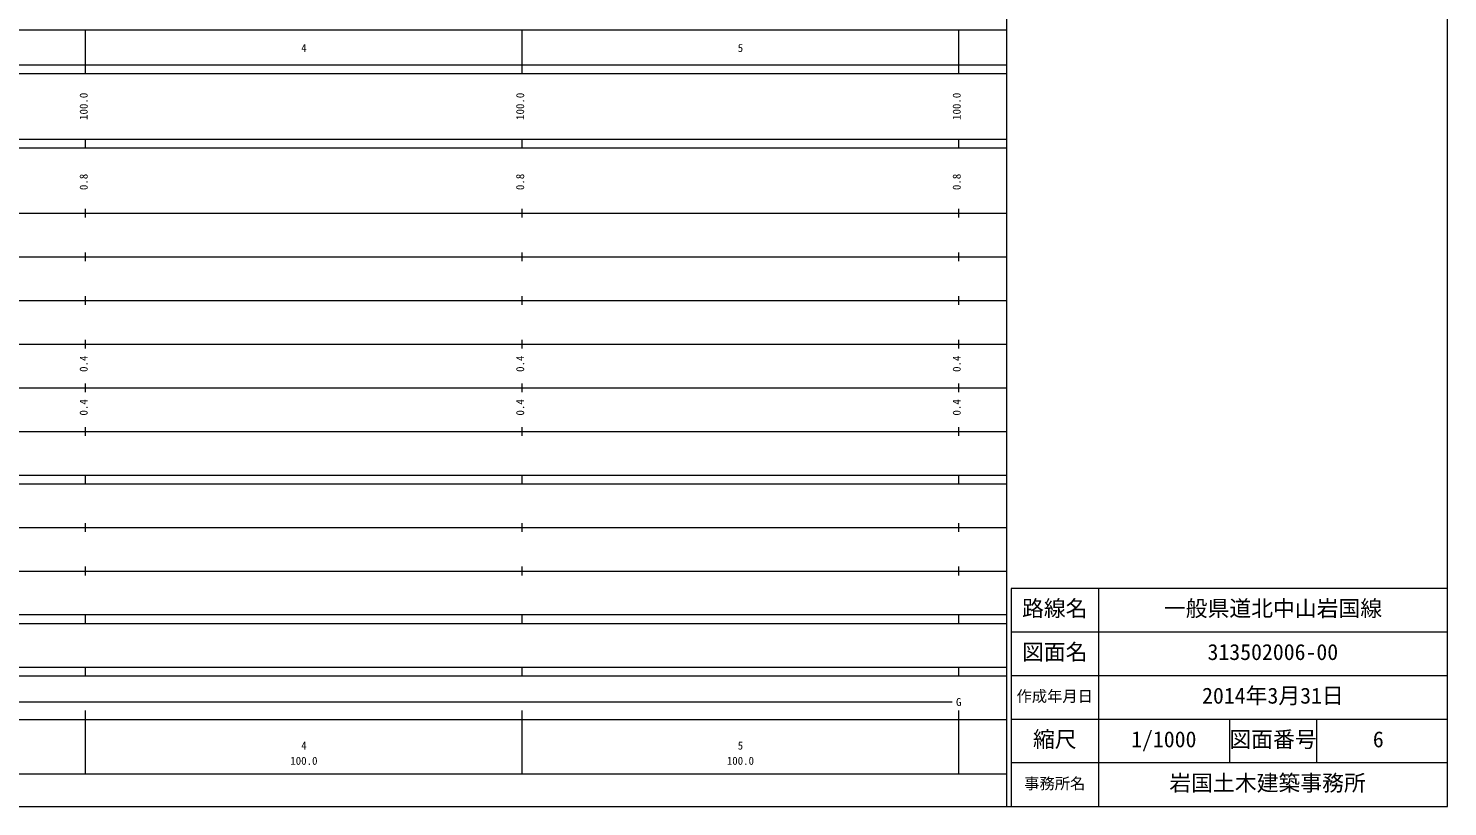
# Model space of a CAD drawing. Units: millimetres on the paper, enlarged 1000 times. Extents: x 54896 to 694896, y 2341 to 362341.
# Drawn here: x 369774 to 694896, y 2341 to 180698 of the extents above; entities that cross this region are included whole.
import ezdxf
from ezdxf.enums import TextEntityAlignment as Align

# ---------------------------------------------------------------- set-up
doc = ezdxf.new("R2010")
doc.units = ezdxf.units.MM
doc.header["$LTSCALE"] = 1000
doc.layers.add('S-SUV', color=7, linetype='Continuous', lineweight=13)
doc.styles.add('ＭＳ ゴシック', font='')
doc.styles.get('ＭＳ ゴシック').set_extended_font_data('MS Gothic')

msp = doc.modelspace()

# ---------------------------------------------------------------- linework, layer by layer
at = {"layer": 'S-SUV'}
for p, q in [((694896, 2341), (694896, 362341)), ((593896, 2341), (593896, 352341)), ((82896, 180340), (593896, 180340)), ((382896, 170341), (382896, 180341)), ((482896, 170341), (482896, 180341)), ((582896, 170341), (582896, 180341)), ((54896, 172340), (593896, 172340)), ((54896, 170340), (593896, 170340)), ((54896, 155340), (593896, 155340)), ((54896, 153340), (593896, 153340)), ((382896, 153341), (382896, 155341)), ((482896, 153341), (482896, 155341)), ((582896, 153341), (582896, 155341)), ((54896, 138340), (593896, 138340)), ((382896, 137341), (382896, 139341)), ((482896, 137341), (482896, 139341)), ((582896, 137341), (582896, 139341)), ((60896, 128340), (593896, 128340)), ((382896, 127341), (382896, 129341)), ((482896, 127341), (482896, 129341)), ((582896, 127341), (582896, 129341)), ((66896, 118340), (593896, 118340)), ((382896, 117341), (382896, 119341)), ((482896, 117341), (482896, 119341)), ((582896, 117341), (582896, 119341)), ((60896, 108340), (593896, 108340)), ((382896, 107341), (382896, 109341)), ((482896, 107341), (482896, 109341)), ((582896, 107341), (582896, 109341)), ((66896, 98340), (593896, 98340)), ((382896, 97341), (382896, 99341)), ((482896, 97341), (482896, 99341)), ((582896, 97341), (582896, 99341)), ((60896, 88340), (593896, 88340)), ((382896, 87341), (382896, 89341)), ((482896, 87341), (482896, 89341)), ((582896, 87341), (582896, 89341)), ((54896, 78340), (593896, 78340)), ((382896, 76341), (382896, 78341)), ((482896, 76341), (482896, 78341)), ((582896, 76341), (582896, 78341)), ((54896, 76340), (593896, 76340)), ((63896, 66340), (593896, 66340)), ((382896, 65341), (382896, 67341)), ((482896, 65341), (482896, 67341)), ((582896, 65341), (582896, 67341)), ((54896, 56340), (593896, 56340)), ((382896, 55341), (382896, 57341)), ((482896, 55341), (482896, 57341)), ((582896, 55341), (582896, 57341)), ((694896, 52341), (594896, 52341)), ((594896, 52341), (594896, 2341)), ((614896, 52341), (614896, 2341)), ((54896, 46340), (593896, 46340)), ((382896, 44341), (382896, 46341)), ((482896, 44341), (482896, 46341)), ((582896, 44341), (582896, 46341)), ((54896, 44340), (593896, 44340)), ((694896, 42341), (594896, 42341)), ((54896, 34340), (593896, 34340)), ((382896, 32341), (382896, 34341)), ((482896, 32341), (482896, 34341)), ((582896, 32341), (582896, 34341)), ((54896, 32340), (593896, 32340)), ((694896, 32341), (594896, 32341)), ((84396, 26341), (581396, 26341)), ((382896, 9841), (382896, 24341)), ((482896, 9841), (482896, 24341)), ((582896, 9841), (582896, 24341)), ((54896, 22340), (593896, 22340)), ((694896, 22341), (594896, 22341)), ((644896, 22341), (644896, 12341)), ((664896, 22341), (664896, 12341)), ((82896, 9841), (593896, 9841)), ((694896, 12341), (594896, 12341)), ((54896, 2341), (694896, 2341))]:
    msp.add_line(p, q, dxfattribs=at)

# ---------------------------------------------------------------- texts
at = {"layer": 'S-SUV', "style": 'ＭＳ ゴシック'}
for s, height, p in [('4', 1833, (432271, 174746)), ('5', 1833, (532271, 174746)), ('路線名', 3666, (597396, 44841)), ('路線名', 3666, (597396, 44841)), ('一般県道北中山岩国線', 3666, (629896, 44841)), ('図面名', 3666, (597396, 34841)), ('図面名', 3666, (597396, 34841)), ('313502006-00', 3666, (639896, 34841)), ('作成年月日', 2566, (596146, 25591)), ('作成年月日', 2566, (596146, 25591)), ('2014年3月31日', 3666, (638646, 24841)), ('G', 1833, (582271, 24841)), ('縮尺', 3666, (599896, 14841)), ('縮尺', 3666, (599896, 14841)), ('1/1000', 3666, (622396, 14841)), ('図面番号', 3666, (644896, 14841)), ('図面番号', 3666, (644896, 14841)), ('6', 3666, (677771, 14841)), ('4', 1833, (432271, 14864)), ('5', 1833, (532271, 14864)), ('100.0', 1833, (429771, 11374)), ('100.0', 1833, (529771, 11374)), ('岩国土木建築事務所 ', 3666, (631146, 4841)), ('事務所名', 2566, (597896, 5591)), ('事務所名', 2566, (597896, 5591))]:
    msp.add_text(s, height=height, dxfattribs=at).set_placement(p, align=Align.BOTTOM_LEFT)
for s, p in [('100.0', (383896, 159716)), ('100.0', (483896, 159716)), ('100.0', (583896, 159716)), ('0.8', (383896, 143640)), ('0.8', (483896, 143640)), ('0.8', (583896, 143640)), ('0.4', (383896, 101966)), ('0.4', (483896, 101966)), ('0.4', (583896, 101966)), ('0.4', (383896, 91966)), ('0.4', (483896, 91966)), ('0.4', (583896, 91966))]:
    msp.add_text(s, height=1833, rotation=90, dxfattribs=at).set_placement(p, align=Align.BOTTOM_LEFT)

doc.saveas('drawing.dxf')
